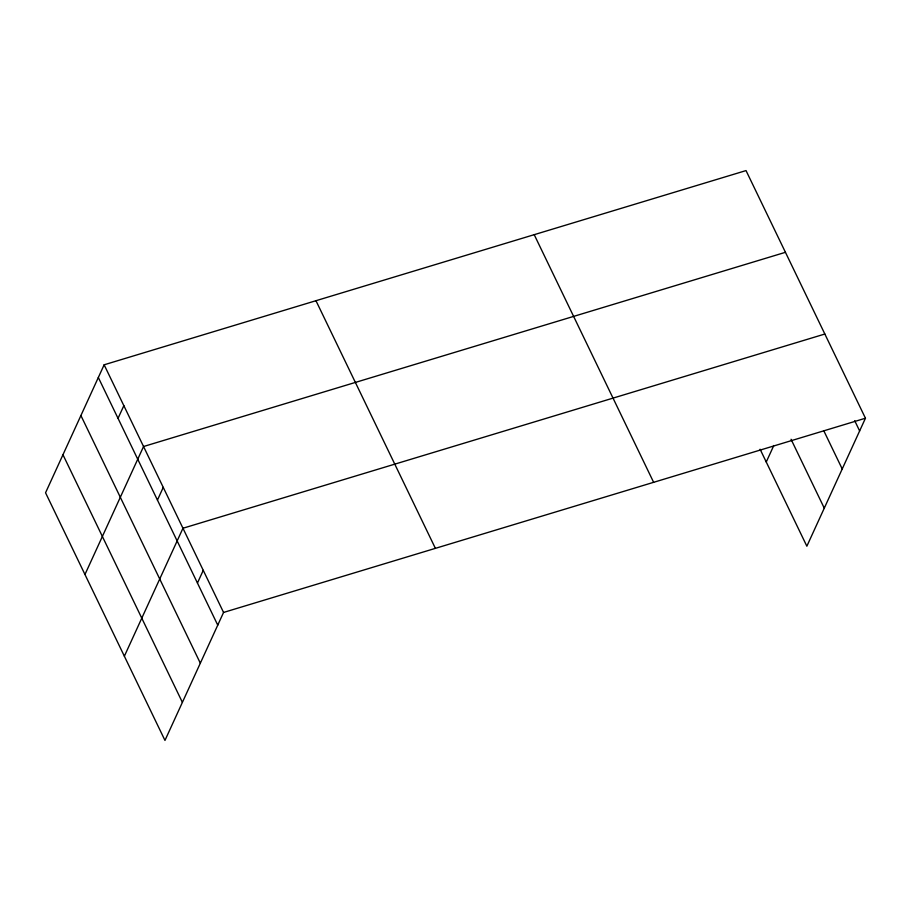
<?xml version="1.0" encoding="UTF-8"?>
<svg xmlns="http://www.w3.org/2000/svg" width="911" height="911" viewBox="0 0 911 911"><rect width="100%" height="100%" fill="white"/><g stroke="black" fill="none" stroke-linecap="round" stroke-linejoin="round"><path stroke-width="1.37" d="M104.139 364.799L45.55 492.771L164.971 740.415L223.559 612.443L865.45 418.229L746.029 170.585L104.139 364.799L223.559 612.443M118.031 418.354L123.85 405.657M84.962 574.488L143.551 446.515L785.441 252.313M157.444 500.082L163.251 487.385M124.363 656.216L182.963 528.243L824.842 334.03M197.448 583.04L203.255 570.343M766.253 462.002L773.803 445.525M865.45 418.229L806.861 546.201L760.093 449.237M854.712 420.723L859.642 430.926M823.76 430.698L842.219 468.971M791.055 439.273L824.273 508.167M534.21 234.674L653.631 482.318M315.969 300.71L435.39 548.354M98.331 377.496L217.752 625.14M80.908 415.53L200.329 663.185M62.961 454.726L182.394 702.37"/></g></svg>
